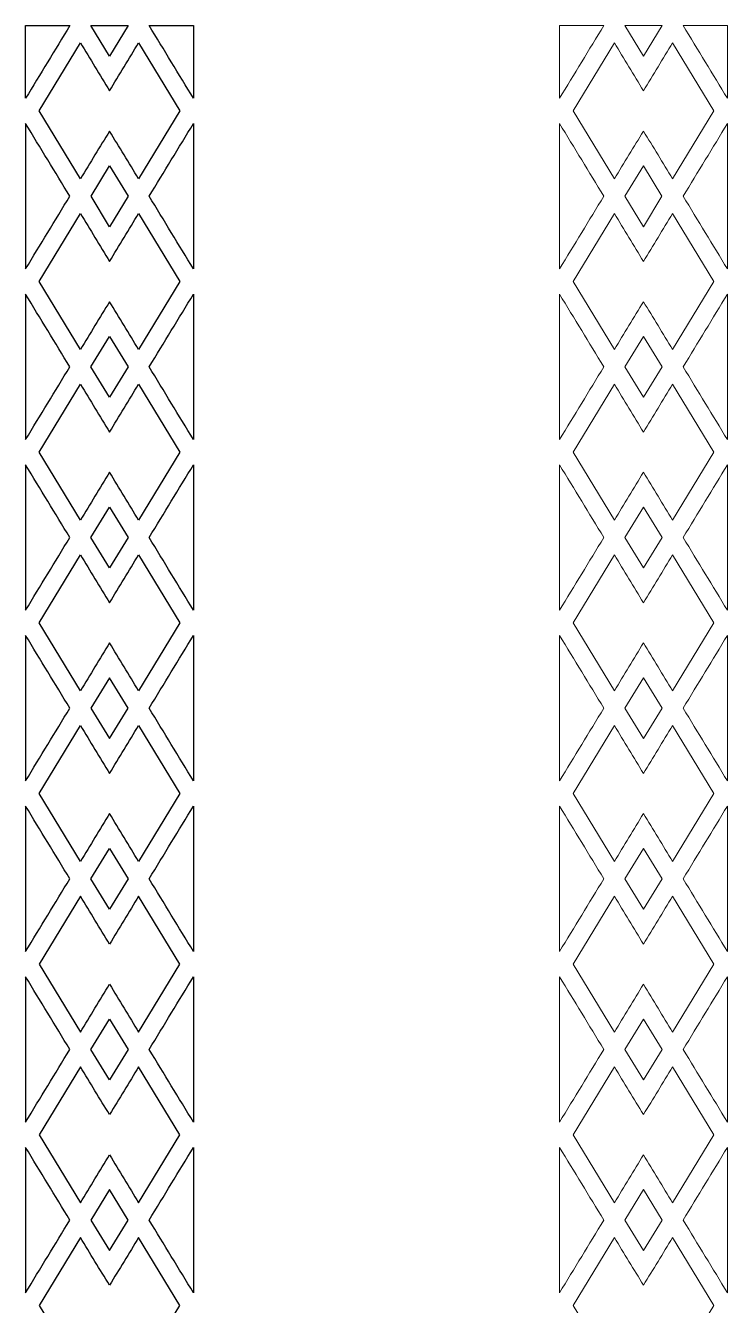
# Model space of a CAD drawing. Header units: centimetres. Extents: x -35 to 35, y -119 to 119.
# Drawn here: x -34.9 to 34.9, y -8.5 to 118.7 of the extents above; entities that cross this region are included whole.
import ezdxf

# ---------------------------------------------------------------- set-up
doc = ezdxf.new("R2010")
doc.units = ezdxf.units.CM
doc.header["$MEASUREMENT"] = 0
doc.layers.add('layer 1', color=7, linetype='Continuous')

msp = doc.modelspace()

# ---------------------------------------------------------------- linework, layer by layer
at = {"layer": 'layer 1', "color": 242}
for points, knots in [([(-34.86898, 118.66768), (-34.86898, 118.66768), (-34.86899, 111.44318), (-34.86899, 111.44318), (-34.86899, 111.44318), (-33.40317, 113.8513), (-31.9374, 116.25955), (-30.4716, 118.66768), (-30.4716, 118.66768), (-30.4716, 118.66768), (-34.86898, 118.66768), (-34.86898, 118.66768)], [0, 0, 0, 0, 0.25, 0.25, 0.25, 0.25, 0.5, 0.5, 0.5, 0.5, 1, 1, 1, 1]), ([(-28.3695, 118.66767), (-28.3695, 118.66767), (-26.52895, 115.64392), (-26.52895, 115.64392), (-26.52895, 115.64392), (-26.52895, 115.64392), (-24.68842, 118.66768), (-24.68842, 118.66768), (-24.68842, 118.66768), (-24.68842, 118.66768), (-28.3695, 118.66767), (-28.3695, 118.66767)], [0, 0, 0, 0, 0.25, 0.25, 0.25, 0.25, 0.5, 0.5, 0.5, 0.5, 1, 1, 1, 1]), ([(-22.5864, 118.66768), (-21.12057, 116.25953), (-19.65473, 113.85136), (-18.18889, 111.44321), (-18.18889, 111.44321), (-18.18889, 111.44321), (-18.18985, 118.66769), (-18.18985, 118.66769), (-18.18985, 118.66769), (-18.18985, 118.66769), (-22.5864, 118.66768), (-22.5864, 118.66768)], [0, 0, 0, 0, 0.25, 0.25, 0.25, 0.25, 0.5, 0.5, 0.5, 0.5, 1, 1, 1, 1]), ([(-29.42055, 116.94119), (-29.42055, 116.94119), (-33.52894, 110.19146), (-33.52894, 110.19146), (-33.52894, 110.19146), (-33.52894, 110.19146), (-29.42042, 103.44171), (-29.42042, 103.44171), (-29.42042, 103.44171), (-28.45659, 105.02514), (-27.49276, 106.60858), (-26.52896, 108.19198), (-26.52896, 108.19198), (-25.56513, 106.60855), (-24.60114, 105.02547), (-23.6373, 103.44204), (-23.6373, 103.44204), (-23.6373, 103.44204), (-19.52894, 110.19146), (-19.52894, 110.19146), (-19.52894, 110.19146), (-19.52894, 110.19146), (-23.63741, 116.94106), (-23.63741, 116.94106), (-23.63741, 116.94106), (-24.60127, 115.3576), (-25.56512, 113.77411), (-26.52896, 112.19068), (-26.52896, 112.19068), (-27.49281, 113.77417), (-28.45668, 115.35767), (-29.42055, 116.94119)], [0, 0, 0, 0, 0.111111111, 0.111111111, 0.111111111, 0.111111111, 0.222222222, 0.222222222, 0.222222222, 0.222222222, 0.333333333, 0.333333333, 0.333333333, 0.333333333, 0.444444444, 0.444444444, 0.444444444, 0.444444444, 0.555555556, 0.555555556, 0.555555556, 0.555555556, 0.666666667, 0.666666667, 0.666666667, 0.666666667, 0.777777778, 0.777777778, 0.777777778, 0.777777778, 1, 1, 1, 1]), ([(-34.86899, 94.49041), (-34.86899, 94.49041), (-34.86899, 108.93951), (-34.86899, 108.93951), (-34.86899, 108.93951), (-33.40314, 106.53132), (-31.93732, 104.12322), (-30.47145, 101.71499), (-30.47145, 101.71499), (-31.93729, 99.30681), (-33.40314, 96.89859), (-34.86899, 94.49041)], [0, 0, 0, 0, 0.25, 0.25, 0.25, 0.25, 0.5, 0.5, 0.5, 0.5, 1, 1, 1, 1]), ([(-18.18898, 94.4906), (-18.18898, 94.4906), (-18.18888, 108.93949), (-18.18888, 108.93949), (-18.18888, 108.93949), (-19.65466, 106.53129), (-21.12047, 104.12302), (-22.58632, 101.71486), (-22.58632, 101.71486), (-21.12053, 99.30678), (-19.65474, 96.89868), (-18.18898, 94.4906)], [0, 0, 0, 0, 0.25, 0.25, 0.25, 0.25, 0.5, 0.5, 0.5, 0.5, 1, 1, 1, 1]), ([(-28.36938, 101.71498), (-28.36938, 101.71498), (-26.52895, 98.69144), (-26.52895, 98.69144), (-26.52895, 98.69144), (-26.52895, 98.69144), (-24.68854, 101.71499), (-24.68854, 101.71499), (-24.68854, 101.71499), (-24.68854, 101.71499), (-26.52895, 104.73852), (-26.52895, 104.73852), (-26.52895, 104.73852), (-26.52895, 104.73852), (-28.36938, 101.71498), (-28.36938, 101.71498)], [0, 0, 0, 0, 0.2, 0.2, 0.2, 0.2, 0.4, 0.4, 0.4, 0.4, 0.6, 0.6, 0.6, 0.6, 1, 1, 1, 1]), ([(-23.63741, 86.48895), (-23.63741, 86.48895), (-19.52894, 93.2385), (-19.52894, 93.2385), (-19.52894, 93.2385), (-19.52894, 93.2385), (-23.63748, 99.98823), (-23.63748, 99.98823), (-23.63748, 99.98823), (-24.60131, 98.40481), (-25.56513, 96.82139), (-26.52896, 95.23798), (-26.52896, 95.23798), (-27.49276, 96.8214), (-28.45657, 98.40486), (-29.4204, 99.98831), (-29.4204, 99.98831), (-29.4204, 99.98831), (-33.52894, 93.2385), (-33.52894, 93.2385), (-33.52894, 93.2385), (-33.52894, 93.2385), (-29.42049, 86.4889), (-29.42049, 86.4889), (-29.42049, 86.4889), (-28.45665, 88.07237), (-27.49279, 89.65583), (-26.52896, 91.23928), (-26.52896, 91.23928), (-25.56511, 89.65585), (-24.60125, 88.07239), (-23.63741, 86.48895)], [0, 0, 0, 0, 0.111111111, 0.111111111, 0.111111111, 0.111111111, 0.222222222, 0.222222222, 0.222222222, 0.222222222, 0.333333333, 0.333333333, 0.333333333, 0.333333333, 0.444444444, 0.444444444, 0.444444444, 0.444444444, 0.555555556, 0.555555556, 0.555555556, 0.555555556, 0.666666667, 0.666666667, 0.666666667, 0.666666667, 0.777777778, 0.777777778, 0.777777778, 0.777777778, 1, 1, 1, 1]), ([(-34.86898, 77.53778), (-34.86898, 77.53778), (-34.86898, 91.98676), (-34.86898, 91.98676), (-34.86898, 91.98676), (-33.40313, 89.57864), (-31.93729, 87.17046), (-30.47147, 84.7623), (-30.47147, 84.7623), (-31.9373, 82.35413), (-33.40312, 79.94591), (-34.86898, 77.53778)], [0, 0, 0, 0, 0.25, 0.25, 0.25, 0.25, 0.5, 0.5, 0.5, 0.5, 1, 1, 1, 1]), ([(-18.18888, 77.53779), (-18.18888, 77.53779), (-18.19102, 91.98323), (-18.19102, 91.98323), (-18.19102, 91.98323), (-19.65615, 89.57626), (-21.12127, 87.16928), (-22.5864, 84.76228), (-22.5864, 84.76228), (-21.12056, 82.35413), (-19.65472, 79.94594), (-18.18888, 77.53779)], [0, 0, 0, 0, 0.25, 0.25, 0.25, 0.25, 0.5, 0.5, 0.5, 0.5, 1, 1, 1, 1]), ([(-28.36952, 84.76229), (-28.36952, 84.76229), (-26.52895, 81.73852), (-26.52895, 81.73852), (-26.52895, 81.73852), (-26.52895, 81.73852), (-24.6884, 84.76229), (-24.6884, 84.76229), (-24.6884, 84.76229), (-24.6884, 84.76229), (-26.52895, 87.78604), (-26.52895, 87.78604), (-26.52895, 87.78604), (-26.52895, 87.78604), (-28.36952, 84.76229), (-28.36952, 84.76229)], [0, 0, 0, 0, 0.2, 0.2, 0.2, 0.2, 0.4, 0.4, 0.4, 0.4, 0.6, 0.6, 0.6, 0.6, 1, 1, 1, 1]), ([(-23.63719, 69.53681), (-23.63719, 69.53681), (-19.52894, 76.28606), (-19.52894, 76.28606), (-19.52894, 76.28606), (-19.52894, 76.28606), (-23.63747, 83.03576), (-23.63747, 83.03576), (-23.63747, 83.03576), (-24.60134, 81.45229), (-25.56511, 79.86872), (-26.52896, 78.28528), (-26.52896, 78.28528), (-27.49279, 79.86873), (-28.45663, 81.45222), (-29.42048, 83.03569), (-29.42048, 83.03569), (-29.42048, 83.03569), (-33.52894, 76.28606), (-33.52894, 76.28606), (-33.52894, 76.28606), (-33.52894, 76.28606), (-29.42069, 69.53677), (-29.42069, 69.53677), (-29.42069, 69.53677), (-28.45677, 71.12036), (-27.49284, 72.70394), (-26.52895, 74.2875), (-26.52895, 74.2875), (-25.56504, 72.70395), (-24.60111, 71.12037), (-23.63719, 69.53681)], [0, 0, 0, 0, 0.111111111, 0.111111111, 0.111111111, 0.111111111, 0.222222222, 0.222222222, 0.222222222, 0.222222222, 0.333333333, 0.333333333, 0.333333333, 0.333333333, 0.444444444, 0.444444444, 0.444444444, 0.444444444, 0.555555556, 0.555555556, 0.555555556, 0.555555556, 0.666666667, 0.666666667, 0.666666667, 0.666666667, 0.777777778, 0.777777778, 0.777777778, 0.777777778, 1, 1, 1, 1]), ([(-34.86899, 60.58593), (-34.86899, 60.58593), (-34.86898, 75.03411), (-34.86898, 75.03411), (-34.86898, 75.03411), (-33.40322, 72.62608), (-31.93752, 70.21812), (-30.47173, 67.81004), (-30.47173, 67.81004), (-31.93748, 65.40202), (-33.40324, 62.99395), (-34.86899, 60.58593)], [0, 0, 0, 0, 0.25, 0.25, 0.25, 0.25, 0.5, 0.5, 0.5, 0.5, 1, 1, 1, 1]), ([(-18.18889, 60.58598), (-18.18889, 60.58598), (-18.18888, 75.03411), (-18.18888, 75.03411), (-18.18888, 75.03411), (-19.65456, 72.62615), (-21.12029, 70.21817), (-22.58602, 67.81022), (-22.58602, 67.81022), (-21.12026, 65.4022), (-19.65459, 62.99404), (-18.18889, 60.58598)], [0, 0, 0, 0, 0.25, 0.25, 0.25, 0.25, 0.5, 0.5, 0.5, 0.5, 1, 1, 1, 1]), ([(-28.36965, 67.81004), (-28.36965, 67.81004), (-26.52895, 64.78604), (-26.52895, 64.78604), (-26.52895, 64.78604), (-26.52895, 64.78604), (-24.68827, 67.81005), (-24.68827, 67.81005), (-24.68827, 67.81005), (-24.68827, 67.81005), (-26.52894, 70.83404), (-26.52894, 70.83404), (-26.52894, 70.83404), (-26.52894, 70.83404), (-28.36965, 67.81004), (-28.36965, 67.81004)], [0, 0, 0, 0, 0.2, 0.2, 0.2, 0.2, 0.4, 0.4, 0.4, 0.4, 0.6, 0.6, 0.6, 0.6, 1, 1, 1, 1]), ([(-23.63737, 52.58488), (-23.63737, 52.58488), (-19.52893, 59.33402), (-19.52893, 59.33402), (-19.52893, 59.33402), (-19.52893, 59.33402), (-23.63701, 66.08299), (-23.63701, 66.08299), (-23.63701, 66.08299), (-24.60093, 64.49941), (-25.56504, 62.91614), (-26.52896, 61.33258), (-26.52896, 61.33258), (-27.49282, 62.91609), (-28.45681, 64.49977), (-29.4207, 66.08332), (-29.4207, 66.08332), (-29.4207, 66.08332), (-33.52893, 59.33402), (-33.52893, 59.33402), (-33.52893, 59.33402), (-33.52893, 59.33402), (-29.42063, 52.58466), (-29.42063, 52.58466), (-29.42063, 52.58466), (-28.45674, 54.1682), (-27.49284, 55.75175), (-26.52895, 57.33528), (-26.52895, 57.33528), (-25.56509, 55.75183), (-24.60122, 54.16834), (-23.63737, 52.58488)], [0, 0, 0, 0, 0.111111111, 0.111111111, 0.111111111, 0.111111111, 0.222222222, 0.222222222, 0.222222222, 0.222222222, 0.333333333, 0.333333333, 0.333333333, 0.333333333, 0.444444444, 0.444444444, 0.444444444, 0.444444444, 0.555555556, 0.555555556, 0.555555556, 0.555555556, 0.666666667, 0.666666667, 0.666666667, 0.666666667, 0.777777778, 0.777777778, 0.777777778, 0.777777778, 1, 1, 1, 1]), ([(-34.86899, 43.63377), (-34.86899, 43.63377), (-34.86898, 58.08229), (-34.86898, 58.08229), (-34.86898, 58.08229), (-33.40319, 55.6743), (-31.93742, 53.26624), (-30.47169, 50.85822), (-30.47169, 50.85822), (-31.93748, 48.45012), (-33.40318, 46.04187), (-34.86899, 43.63377)], [0, 0, 0, 0, 0.25, 0.25, 0.25, 0.25, 0.5, 0.5, 0.5, 0.5, 1, 1, 1, 1]), ([(-18.18888, 43.6338), (-18.18888, 43.6338), (-18.18889, 58.08224), (-18.18889, 58.08224), (-18.18889, 58.08224), (-19.65467, 55.67418), (-21.12044, 53.26612), (-22.58624, 50.85803), (-22.58624, 50.85803), (-21.12046, 48.44995), (-19.65467, 46.04186), (-18.18888, 43.6338)], [0, 0, 0, 0, 0.25, 0.25, 0.25, 0.25, 0.5, 0.5, 0.5, 0.5, 1, 1, 1, 1]), ([(-24.68824, 50.85804), (-24.68824, 50.85804), (-26.52894, 47.83404), (-26.52894, 47.83404), (-26.52894, 47.83404), (-26.52894, 47.83404), (-28.36966, 50.85804), (-28.36966, 50.85804), (-28.36966, 50.85804), (-28.36966, 50.85804), (-26.52894, 53.88204), (-26.52894, 53.88204), (-26.52894, 53.88204), (-26.52894, 53.88204), (-24.68824, 50.85804), (-24.68824, 50.85804)], [0, 0, 0, 0, 0.2, 0.2, 0.2, 0.2, 0.4, 0.4, 0.4, 0.4, 0.6, 0.6, 0.6, 0.6, 1, 1, 1, 1]), ([(-23.63728, 49.13147), (-24.60118, 47.54793), (-25.56505, 45.96432), (-26.52895, 44.3808), (-26.52895, 44.3808), (-27.49284, 45.96435), (-28.45681, 47.54769), (-29.42073, 49.13128), (-29.42073, 49.13128), (-29.42073, 49.13128), (-33.52893, 42.38206), (-33.52893, 42.38206), (-33.52893, 42.38206), (-33.52893, 42.38206), (-29.42069, 35.63278), (-29.42069, 35.63278), (-29.42069, 35.63278), (-28.45677, 37.21636), (-27.49284, 38.79994), (-26.52895, 40.3835), (-26.52895, 40.3835), (-25.56503, 38.79992), (-24.601, 37.21659), (-23.63707, 35.633), (-23.63707, 35.633), (-23.63707, 35.633), (-19.52893, 42.38206), (-19.52893, 42.38206), (-19.52893, 42.38206), (-19.52893, 42.38206), (-23.63728, 49.13147), (-23.63728, 49.13147)], [0, 0, 0, 0, 0.111111111, 0.111111111, 0.111111111, 0.111111111, 0.222222222, 0.222222222, 0.222222222, 0.222222222, 0.333333333, 0.333333333, 0.333333333, 0.333333333, 0.444444444, 0.444444444, 0.444444444, 0.444444444, 0.555555556, 0.555555556, 0.555555556, 0.555555556, 0.666666667, 0.666666667, 0.666666667, 0.666666667, 0.777777778, 0.777777778, 0.777777778, 0.777777778, 1, 1, 1, 1]), ([(-34.86898, 26.68194), (-34.86898, 26.68194), (-34.86898, 41.13014), (-34.86898, 41.13014), (-34.86898, 41.13014), (-33.40322, 38.72211), (-31.93751, 36.31413), (-30.47173, 33.90605), (-30.47173, 33.90605), (-31.93747, 31.49802), (-33.40323, 29.08995), (-34.86898, 26.68194)], [0, 0, 0, 0, 0.25, 0.25, 0.25, 0.25, 0.5, 0.5, 0.5, 0.5, 1, 1, 1, 1]), ([(-18.18888, 26.682), (-18.18888, 26.682), (-18.18889, 41.13009), (-18.18889, 41.13009), (-18.18889, 41.13009), (-19.65459, 38.72209), (-21.12037, 36.31401), (-22.5861, 33.90604), (-22.5861, 33.90604), (-21.12034, 31.49805), (-19.65459, 29.09), (-18.18888, 26.682)], [0, 0, 0, 0, 0.25, 0.25, 0.25, 0.25, 0.5, 0.5, 0.5, 0.5, 1, 1, 1, 1]), ([(-28.36965, 33.90604), (-28.36965, 33.90604), (-26.52894, 30.88204), (-26.52894, 30.88204), (-26.52894, 30.88204), (-26.52894, 30.88204), (-24.68826, 33.90607), (-24.68826, 33.90607), (-24.68826, 33.90607), (-24.68826, 33.90607), (-26.52894, 36.93004), (-26.52894, 36.93004), (-26.52894, 36.93004), (-26.52894, 36.93004), (-28.36965, 33.90604), (-28.36965, 33.90604)], [0, 0, 0, 0, 0.2, 0.2, 0.2, 0.2, 0.4, 0.4, 0.4, 0.4, 0.6, 0.6, 0.6, 0.6, 1, 1, 1, 1]), ([(-29.42041, 18.68031), (-29.42041, 18.68031), (-33.52893, 25.43002), (-33.52893, 25.43002), (-33.52893, 25.43002), (-33.52893, 25.43002), (-29.42069, 32.17932), (-29.42069, 32.17932), (-29.42069, 32.17932), (-28.45679, 30.59575), (-27.49283, 29.01212), (-26.52895, 27.42858), (-26.52895, 27.42858), (-25.56503, 29.01215), (-24.60094, 30.59545), (-23.63701, 32.17902), (-23.63701, 32.17902), (-23.63701, 32.17902), (-19.52893, 25.43002), (-19.52893, 25.43002), (-19.52893, 25.43002), (-19.52893, 25.43002), (-23.6376, 18.68055), (-23.6376, 18.68055), (-23.6376, 18.68055), (-24.60138, 20.26388), (-25.56517, 21.84725), (-26.52895, 23.43058), (-26.52895, 23.43058), (-27.49276, 21.84717), (-28.4566, 20.26374), (-29.42041, 18.68031)], [0, 0, 0, 0, 0.111111111, 0.111111111, 0.111111111, 0.111111111, 0.222222222, 0.222222222, 0.222222222, 0.222222222, 0.333333333, 0.333333333, 0.333333333, 0.333333333, 0.444444444, 0.444444444, 0.444444444, 0.444444444, 0.555555556, 0.555555556, 0.555555556, 0.555555556, 0.666666667, 0.666666667, 0.666666667, 0.666666667, 0.777777778, 0.777777778, 0.777777778, 0.777777778, 1, 1, 1, 1]), ([(-34.86898, 9.72908), (-34.86898, 9.72908), (-34.86899, 24.17832), (-34.86899, 24.17832), (-34.86899, 24.17832), (-33.40311, 21.77014), (-31.93724, 19.36189), (-30.47139, 16.95371), (-30.47139, 16.95371), (-31.93724, 14.5455), (-33.4031, 12.13725), (-34.86898, 9.72908)], [0, 0, 0, 0, 0.25, 0.25, 0.25, 0.25, 0.5, 0.5, 0.5, 0.5, 1, 1, 1, 1]), ([(-18.18888, 9.72913), (-18.18888, 9.72913), (-18.18889, 24.17826), (-18.18889, 24.17826), (-18.18889, 24.17826), (-19.65476, 21.77006), (-21.12058, 19.3619), (-22.58645, 16.95369), (-22.58645, 16.95369), (-21.12059, 14.54551), (-19.65473, 12.1373), (-18.18888, 9.72913)], [0, 0, 0, 0, 0.25, 0.25, 0.25, 0.25, 0.5, 0.5, 0.5, 0.5, 1, 1, 1, 1]), ([(-28.36944, 16.9537), (-28.36944, 16.9537), (-26.52894, 13.93004), (-26.52894, 13.93004), (-26.52894, 13.93004), (-26.52894, 13.93004), (-24.68845, 16.95369), (-24.68845, 16.95369), (-24.68845, 16.95369), (-24.68845, 16.95369), (-26.52894, 19.97734), (-26.52894, 19.97734), (-26.52894, 19.97734), (-26.52894, 19.97734), (-28.36944, 16.9537), (-28.36944, 16.9537)], [0, 0, 0, 0, 0.2, 0.2, 0.2, 0.2, 0.4, 0.4, 0.4, 0.4, 0.6, 0.6, 0.6, 0.6, 1, 1, 1, 1]), ([(-23.63707, 1.7283), (-24.601, 3.31188), (-25.56504, 4.89522), (-26.52896, 6.4788), (-26.52896, 6.4788), (-27.49285, 4.89525), (-28.45678, 3.31166), (-29.42069, 1.72808), (-29.42069, 1.72808), (-29.42069, 1.72808), (-33.52893, 8.47736), (-33.52893, 8.47736), (-33.52893, 8.47736), (-33.52893, 8.47736), (-29.42059, 15.22678), (-29.42059, 15.22678), (-29.42059, 15.22678), (-28.45675, 13.64332), (-27.49277, 12.06024), (-26.52895, 10.4768), (-26.52895, 10.4768), (-25.56512, 12.06019), (-24.60131, 13.64363), (-23.63747, 15.22707), (-23.63747, 15.22707), (-23.63747, 15.22707), (-19.52893, 8.47736), (-19.52893, 8.47736), (-19.52893, 8.47736), (-19.52893, 8.47736), (-23.63707, 1.7283), (-23.63707, 1.7283)], [0, 0, 0, 0, 0.111111111, 0.111111111, 0.111111111, 0.111111111, 0.222222222, 0.222222222, 0.222222222, 0.222222222, 0.333333333, 0.333333333, 0.333333333, 0.333333333, 0.444444444, 0.444444444, 0.444444444, 0.444444444, 0.555555556, 0.555555556, 0.555555556, 0.555555556, 0.666666667, 0.666666667, 0.666666667, 0.666666667, 0.777777778, 0.777777778, 0.777777778, 0.777777778, 1, 1, 1, 1]), ([(-34.86898, -7.22274), (-34.86898, -7.22274), (-34.86898, 7.22546), (-34.86898, 7.22546), (-34.86898, 7.22546), (-33.40322, 4.81741), (-31.9375, 2.40943), (-30.47173, 0.00136), (-30.47173, 0.00136), (-31.93748, -2.40667), (-33.40324, -4.81473), (-34.86898, -7.22274)], [0, 0, 0, 0, 0.25, 0.25, 0.25, 0.25, 0.5, 0.5, 0.5, 0.5, 1, 1, 1, 1]), ([(-18.18889, -7.22271), (-18.18889, -7.22271), (-18.18889, 7.22541), (-18.18889, 7.22541), (-18.18889, 7.22541), (-19.65461, 4.8174), (-21.12038, 2.40929), (-22.58611, 0.00133), (-22.58611, 0.00133), (-21.12036, -2.40668), (-19.65459, -4.8147), (-18.18889, -7.22271)], [0, 0, 0, 0, 0.25, 0.25, 0.25, 0.25, 0.5, 0.5, 0.5, 0.5, 1, 1, 1, 1]), ([(-24.68827, 0.00135), (-24.68827, 0.00135), (-26.52894, -3.02266), (-26.52894, -3.02266), (-26.52894, -3.02266), (-26.52894, -3.02266), (-28.36964, 0.00136), (-28.36964, 0.00136), (-28.36964, 0.00136), (-28.36964, 0.00136), (-26.52895, 3.02534), (-26.52895, 3.02534), (-26.52895, 3.02534), (-26.52895, 3.02534), (-24.68827, 0.00135), (-24.68827, 0.00135)], [0, 0, 0, 0, 0.2, 0.2, 0.2, 0.2, 0.4, 0.4, 0.4, 0.4, 0.6, 0.6, 0.6, 0.6, 1, 1, 1, 1]), ([(-29.42049, -15.22428), (-29.42049, -15.22428), (-33.52894, -8.47468), (-33.52894, -8.47468), (-33.52894, -8.47468), (-33.52894, -8.47468), (-29.4207, -1.72537), (-29.4207, -1.72537), (-29.4207, -1.72537), (-28.45679, -3.30895), (-27.49283, -4.89258), (-26.52895, -6.47612), (-26.52895, -6.47612), (-25.56503, -4.89256), (-24.60096, -3.30927), (-23.63703, -1.72569), (-23.63703, -1.72569), (-23.63703, -1.72569), (-19.52894, -8.47468), (-19.52894, -8.47468), (-19.52894, -8.47468), (-19.52894, -8.47468), (-23.63741, -15.22423), (-23.63741, -15.22423), (-23.63741, -15.22423), (-24.60125, -13.64078), (-25.56511, -12.05733), (-26.52896, -10.4739), (-26.52896, -10.4739), (-27.49279, -12.05735), (-28.45665, -13.64082), (-29.42049, -15.22428)], [0, 0, 0, 0, 0.111111111, 0.111111111, 0.111111111, 0.111111111, 0.222222222, 0.222222222, 0.222222222, 0.222222222, 0.333333333, 0.333333333, 0.333333333, 0.333333333, 0.444444444, 0.444444444, 0.444444444, 0.444444444, 0.555555556, 0.555555556, 0.555555556, 0.555555556, 0.666666667, 0.666666667, 0.666666667, 0.666666667, 0.777777778, 0.777777778, 0.777777778, 0.777777778, 1, 1, 1, 1])]:
    msp.add_open_spline(points, degree=3, knots=knots, dxfattribs=at)
at = {"layer": 'layer 1', "color": 177, "lineweight": 9}
for points, knots in [([(18.18881, 118.66768), (18.18881, 118.66768), (18.1888, 111.44318), (18.1888, 111.44318), (18.1888, 111.44318), (19.65462, 113.8513), (21.12039, 116.25955), (22.58619, 118.66768), (22.58619, 118.66768), (22.58619, 118.66768), (18.18881, 118.66768), (18.18881, 118.66768)], [0, 0, 0, 0, 0.25, 0.25, 0.25, 0.25, 0.5, 0.5, 0.5, 0.5, 1, 1, 1, 1]), ([(24.68829, 118.66767), (24.68829, 118.66767), (26.52884, 115.64392), (26.52884, 115.64392), (26.52884, 115.64392), (26.52884, 115.64392), (28.36937, 118.66768), (28.36937, 118.66768), (28.36937, 118.66768), (28.36937, 118.66768), (24.68829, 118.66767), (24.68829, 118.66767)], [0, 0, 0, 0, 0.25, 0.25, 0.25, 0.25, 0.5, 0.5, 0.5, 0.5, 1, 1, 1, 1]), ([(30.47139, 118.66768), (31.93722, 116.25953), (33.40306, 113.85136), (34.8689, 111.44321), (34.8689, 111.44321), (34.8689, 111.44321), (34.86794, 118.66769), (34.86794, 118.66769), (34.86794, 118.66769), (34.86794, 118.66769), (30.47139, 118.66768), (30.47139, 118.66768)], [0, 0, 0, 0, 0.25, 0.25, 0.25, 0.25, 0.5, 0.5, 0.5, 0.5, 1, 1, 1, 1]), ([(23.63724, 116.94119), (23.63724, 116.94119), (19.52885, 110.19146), (19.52885, 110.19146), (19.52885, 110.19146), (19.52885, 110.19146), (23.63737, 103.44171), (23.63737, 103.44171), (23.63737, 103.44171), (24.6012, 105.02514), (25.56503, 106.60858), (26.52883, 108.19198), (26.52883, 108.19198), (27.49266, 106.60855), (28.45665, 105.02547), (29.42049, 103.44204), (29.42049, 103.44204), (29.42049, 103.44204), (33.52885, 110.19146), (33.52885, 110.19146), (33.52885, 110.19146), (33.52885, 110.19146), (29.42038, 116.94106), (29.42038, 116.94106), (29.42038, 116.94106), (28.45652, 115.3576), (27.49267, 113.77411), (26.52883, 112.19068), (26.52883, 112.19068), (25.56498, 113.77417), (24.60111, 115.35767), (23.63724, 116.94119)], [0, 0, 0, 0, 0.111111111, 0.111111111, 0.111111111, 0.111111111, 0.222222222, 0.222222222, 0.222222222, 0.222222222, 0.333333333, 0.333333333, 0.333333333, 0.333333333, 0.444444444, 0.444444444, 0.444444444, 0.444444444, 0.555555556, 0.555555556, 0.555555556, 0.555555556, 0.666666667, 0.666666667, 0.666666667, 0.666666667, 0.777777778, 0.777777778, 0.777777778, 0.777777778, 1, 1, 1, 1]), ([(18.1888, 94.49041), (18.1888, 94.49041), (18.1888, 108.93951), (18.1888, 108.93951), (18.1888, 108.93951), (19.65465, 106.53132), (21.12047, 104.12322), (22.58634, 101.71499), (22.58634, 101.71499), (21.1205, 99.30681), (19.65465, 96.89859), (18.1888, 94.49041)], [0, 0, 0, 0, 0.25, 0.25, 0.25, 0.25, 0.5, 0.5, 0.5, 0.5, 1, 1, 1, 1]), ([(34.86881, 94.4906), (34.86881, 94.4906), (34.86891, 108.93949), (34.86891, 108.93949), (34.86891, 108.93949), (33.40313, 106.53129), (31.93732, 104.12302), (30.47147, 101.71486), (30.47147, 101.71486), (31.93726, 99.30678), (33.40305, 96.89868), (34.86881, 94.4906)], [0, 0, 0, 0, 0.25, 0.25, 0.25, 0.25, 0.5, 0.5, 0.5, 0.5, 1, 1, 1, 1]), ([(24.68841, 101.71498), (24.68841, 101.71498), (26.52884, 98.69144), (26.52884, 98.69144), (26.52884, 98.69144), (26.52884, 98.69144), (28.36925, 101.71499), (28.36925, 101.71499), (28.36925, 101.71499), (28.36925, 101.71499), (26.52884, 104.73852), (26.52884, 104.73852), (26.52884, 104.73852), (26.52884, 104.73852), (24.68841, 101.71498), (24.68841, 101.71498)], [0, 0, 0, 0, 0.2, 0.2, 0.2, 0.2, 0.4, 0.4, 0.4, 0.4, 0.6, 0.6, 0.6, 0.6, 1, 1, 1, 1]), ([(29.42038, 86.48895), (29.42038, 86.48895), (33.52885, 93.2385), (33.52885, 93.2385), (33.52885, 93.2385), (33.52885, 93.2385), (29.42031, 99.98823), (29.42031, 99.98823), (29.42031, 99.98823), (28.45648, 98.40481), (27.49266, 96.82139), (26.52883, 95.23798), (26.52883, 95.23798), (25.56503, 96.8214), (24.60122, 98.40486), (23.63739, 99.98831), (23.63739, 99.98831), (23.63739, 99.98831), (19.52885, 93.2385), (19.52885, 93.2385), (19.52885, 93.2385), (19.52885, 93.2385), (23.6373, 86.4889), (23.6373, 86.4889), (23.6373, 86.4889), (24.60114, 88.07237), (25.565, 89.65583), (26.52883, 91.23928), (26.52883, 91.23928), (27.49268, 89.65585), (28.45654, 88.07239), (29.42038, 86.48895)], [0, 0, 0, 0, 0.111111111, 0.111111111, 0.111111111, 0.111111111, 0.222222222, 0.222222222, 0.222222222, 0.222222222, 0.333333333, 0.333333333, 0.333333333, 0.333333333, 0.444444444, 0.444444444, 0.444444444, 0.444444444, 0.555555556, 0.555555556, 0.555555556, 0.555555556, 0.666666667, 0.666666667, 0.666666667, 0.666666667, 0.777777778, 0.777777778, 0.777777778, 0.777777778, 1, 1, 1, 1]), ([(18.18881, 77.53778), (18.18881, 77.53778), (18.18881, 91.98676), (18.18881, 91.98676), (18.18881, 91.98676), (19.65466, 89.57864), (21.1205, 87.17046), (22.58632, 84.7623), (22.58632, 84.7623), (21.12049, 82.35413), (19.65467, 79.94591), (18.18881, 77.53778)], [0, 0, 0, 0, 0.25, 0.25, 0.25, 0.25, 0.5, 0.5, 0.5, 0.5, 1, 1, 1, 1]), ([(34.86891, 77.53779), (34.86891, 77.53779), (34.86677, 91.98323), (34.86677, 91.98323), (34.86677, 91.98323), (33.40164, 89.57626), (31.93652, 87.16928), (30.47139, 84.76228), (30.47139, 84.76228), (31.93723, 82.35413), (33.40307, 79.94594), (34.86891, 77.53779)], [0, 0, 0, 0, 0.25, 0.25, 0.25, 0.25, 0.5, 0.5, 0.5, 0.5, 1, 1, 1, 1]), ([(24.68827, 84.76229), (24.68827, 84.76229), (26.52884, 81.73852), (26.52884, 81.73852), (26.52884, 81.73852), (26.52884, 81.73852), (28.36939, 84.76229), (28.36939, 84.76229), (28.36939, 84.76229), (28.36939, 84.76229), (26.52884, 87.78604), (26.52884, 87.78604), (26.52884, 87.78604), (26.52884, 87.78604), (24.68827, 84.76229), (24.68827, 84.76229)], [0, 0, 0, 0, 0.2, 0.2, 0.2, 0.2, 0.4, 0.4, 0.4, 0.4, 0.6, 0.6, 0.6, 0.6, 1, 1, 1, 1]), ([(29.4206, 69.53681), (29.4206, 69.53681), (33.52885, 76.28606), (33.52885, 76.28606), (33.52885, 76.28606), (33.52885, 76.28606), (29.42032, 83.03576), (29.42032, 83.03576), (29.42032, 83.03576), (28.45645, 81.45229), (27.49268, 79.86872), (26.52883, 78.28528), (26.52883, 78.28528), (25.565, 79.86873), (24.60116, 81.45222), (23.63731, 83.03569), (23.63731, 83.03569), (23.63731, 83.03569), (19.52885, 76.28606), (19.52885, 76.28606), (19.52885, 76.28606), (19.52885, 76.28606), (23.6371, 69.53677), (23.6371, 69.53677), (23.6371, 69.53677), (24.60102, 71.12036), (25.56495, 72.70394), (26.52884, 74.2875), (26.52884, 74.2875), (27.49275, 72.70395), (28.45668, 71.12037), (29.4206, 69.53681)], [0, 0, 0, 0, 0.111111111, 0.111111111, 0.111111111, 0.111111111, 0.222222222, 0.222222222, 0.222222222, 0.222222222, 0.333333333, 0.333333333, 0.333333333, 0.333333333, 0.444444444, 0.444444444, 0.444444444, 0.444444444, 0.555555556, 0.555555556, 0.555555556, 0.555555556, 0.666666667, 0.666666667, 0.666666667, 0.666666667, 0.777777778, 0.777777778, 0.777777778, 0.777777778, 1, 1, 1, 1]), ([(18.1888, 60.58593), (18.1888, 60.58593), (18.18881, 75.03411), (18.18881, 75.03411), (18.18881, 75.03411), (19.65457, 72.62608), (21.12027, 70.21812), (22.58606, 67.81004), (22.58606, 67.81004), (21.12031, 65.40202), (19.65455, 62.99395), (18.1888, 60.58593)], [0, 0, 0, 0, 0.25, 0.25, 0.25, 0.25, 0.5, 0.5, 0.5, 0.5, 1, 1, 1, 1]), ([(34.8689, 60.58598), (34.8689, 60.58598), (34.86891, 75.03411), (34.86891, 75.03411), (34.86891, 75.03411), (33.40323, 72.62615), (31.9375, 70.21817), (30.47177, 67.81022), (30.47177, 67.81022), (31.93753, 65.4022), (33.4032, 62.99404), (34.8689, 60.58598)], [0, 0, 0, 0, 0.25, 0.25, 0.25, 0.25, 0.5, 0.5, 0.5, 0.5, 1, 1, 1, 1]), ([(24.68814, 67.81004), (24.68814, 67.81004), (26.52884, 64.78604), (26.52884, 64.78604), (26.52884, 64.78604), (26.52884, 64.78604), (28.36952, 67.81005), (28.36952, 67.81005), (28.36952, 67.81005), (28.36952, 67.81005), (26.52885, 70.83404), (26.52885, 70.83404), (26.52885, 70.83404), (26.52885, 70.83404), (24.68814, 67.81004), (24.68814, 67.81004)], [0, 0, 0, 0, 0.2, 0.2, 0.2, 0.2, 0.4, 0.4, 0.4, 0.4, 0.6, 0.6, 0.6, 0.6, 1, 1, 1, 1]), ([(29.42042, 52.58488), (29.42042, 52.58488), (33.52886, 59.33402), (33.52886, 59.33402), (33.52886, 59.33402), (33.52886, 59.33402), (29.42078, 66.08299), (29.42078, 66.08299), (29.42078, 66.08299), (28.45686, 64.49941), (27.49275, 62.91614), (26.52883, 61.33258), (26.52883, 61.33258), (25.56497, 62.91609), (24.60098, 64.49977), (23.63709, 66.08332), (23.63709, 66.08332), (23.63709, 66.08332), (19.52886, 59.33402), (19.52886, 59.33402), (19.52886, 59.33402), (19.52886, 59.33402), (23.63716, 52.58466), (23.63716, 52.58466), (23.63716, 52.58466), (24.60105, 54.1682), (25.56495, 55.75175), (26.52884, 57.33528), (26.52884, 57.33528), (27.4927, 55.75183), (28.45657, 54.16834), (29.42042, 52.58488)], [0, 0, 0, 0, 0.111111111, 0.111111111, 0.111111111, 0.111111111, 0.222222222, 0.222222222, 0.222222222, 0.222222222, 0.333333333, 0.333333333, 0.333333333, 0.333333333, 0.444444444, 0.444444444, 0.444444444, 0.444444444, 0.555555556, 0.555555556, 0.555555556, 0.555555556, 0.666666667, 0.666666667, 0.666666667, 0.666666667, 0.777777778, 0.777777778, 0.777777778, 0.777777778, 1, 1, 1, 1]), ([(18.1888, 43.63377), (18.1888, 43.63377), (18.18881, 58.08229), (18.18881, 58.08229), (18.18881, 58.08229), (19.6546, 55.6743), (21.12037, 53.26624), (22.5861, 50.85822), (22.5861, 50.85822), (21.12031, 48.45012), (19.65461, 46.04187), (18.1888, 43.63377)], [0, 0, 0, 0, 0.25, 0.25, 0.25, 0.25, 0.5, 0.5, 0.5, 0.5, 1, 1, 1, 1]), ([(34.86891, 43.6338), (34.86891, 43.6338), (34.8689, 58.08224), (34.8689, 58.08224), (34.8689, 58.08224), (33.40312, 55.67418), (31.93735, 53.26612), (30.47155, 50.85803), (30.47155, 50.85803), (31.93733, 48.44995), (33.40312, 46.04186), (34.86891, 43.6338)], [0, 0, 0, 0, 0.25, 0.25, 0.25, 0.25, 0.5, 0.5, 0.5, 0.5, 1, 1, 1, 1]), ([(28.36955, 50.85804), (28.36955, 50.85804), (26.52885, 47.83404), (26.52885, 47.83404), (26.52885, 47.83404), (26.52885, 47.83404), (24.68813, 50.85804), (24.68813, 50.85804), (24.68813, 50.85804), (24.68813, 50.85804), (26.52885, 53.88204), (26.52885, 53.88204), (26.52885, 53.88204), (26.52885, 53.88204), (28.36955, 50.85804), (28.36955, 50.85804)], [0, 0, 0, 0, 0.2, 0.2, 0.2, 0.2, 0.4, 0.4, 0.4, 0.4, 0.6, 0.6, 0.6, 0.6, 1, 1, 1, 1]), ([(29.42051, 49.13147), (28.45661, 47.54793), (27.49274, 45.96432), (26.52884, 44.3808), (26.52884, 44.3808), (25.56495, 45.96435), (24.60098, 47.54769), (23.63706, 49.13128), (23.63706, 49.13128), (23.63706, 49.13128), (19.52886, 42.38206), (19.52886, 42.38206), (19.52886, 42.38206), (19.52886, 42.38206), (23.6371, 35.63278), (23.6371, 35.63278), (23.6371, 35.63278), (24.60102, 37.21636), (25.56495, 38.79994), (26.52884, 40.3835), (26.52884, 40.3835), (27.49276, 38.79992), (28.45679, 37.21659), (29.42072, 35.633), (29.42072, 35.633), (29.42072, 35.633), (33.52886, 42.38206), (33.52886, 42.38206), (33.52886, 42.38206), (33.52886, 42.38206), (29.42051, 49.13147), (29.42051, 49.13147)], [0, 0, 0, 0, 0.111111111, 0.111111111, 0.111111111, 0.111111111, 0.222222222, 0.222222222, 0.222222222, 0.222222222, 0.333333333, 0.333333333, 0.333333333, 0.333333333, 0.444444444, 0.444444444, 0.444444444, 0.444444444, 0.555555556, 0.555555556, 0.555555556, 0.555555556, 0.666666667, 0.666666667, 0.666666667, 0.666666667, 0.777777778, 0.777777778, 0.777777778, 0.777777778, 1, 1, 1, 1]), ([(18.18881, 26.68194), (18.18881, 26.68194), (18.18881, 41.13014), (18.18881, 41.13014), (18.18881, 41.13014), (19.65457, 38.72211), (21.12028, 36.31413), (22.58606, 33.90605), (22.58606, 33.90605), (21.12032, 31.49802), (19.65456, 29.08995), (18.18881, 26.68194)], [0, 0, 0, 0, 0.25, 0.25, 0.25, 0.25, 0.5, 0.5, 0.5, 0.5, 1, 1, 1, 1]), ([(34.86891, 26.682), (34.86891, 26.682), (34.8689, 41.13009), (34.8689, 41.13009), (34.8689, 41.13009), (33.4032, 38.72209), (31.93742, 36.31401), (30.47169, 33.90604), (30.47169, 33.90604), (31.93745, 31.49805), (33.4032, 29.09), (34.86891, 26.682)], [0, 0, 0, 0, 0.25, 0.25, 0.25, 0.25, 0.5, 0.5, 0.5, 0.5, 1, 1, 1, 1]), ([(24.68814, 33.90604), (24.68814, 33.90604), (26.52885, 30.88204), (26.52885, 30.88204), (26.52885, 30.88204), (26.52885, 30.88204), (28.36953, 33.90607), (28.36953, 33.90607), (28.36953, 33.90607), (28.36953, 33.90607), (26.52885, 36.93004), (26.52885, 36.93004), (26.52885, 36.93004), (26.52885, 36.93004), (24.68814, 33.90604), (24.68814, 33.90604)], [0, 0, 0, 0, 0.2, 0.2, 0.2, 0.2, 0.4, 0.4, 0.4, 0.4, 0.6, 0.6, 0.6, 0.6, 1, 1, 1, 1]), ([(23.63738, 18.68031), (23.63738, 18.68031), (19.52886, 25.43002), (19.52886, 25.43002), (19.52886, 25.43002), (19.52886, 25.43002), (23.6371, 32.17932), (23.6371, 32.17932), (23.6371, 32.17932), (24.601, 30.59575), (25.56496, 29.01212), (26.52884, 27.42858), (26.52884, 27.42858), (27.49276, 29.01215), (28.45685, 30.59545), (29.42078, 32.17902), (29.42078, 32.17902), (29.42078, 32.17902), (33.52886, 25.43002), (33.52886, 25.43002), (33.52886, 25.43002), (33.52886, 25.43002), (29.42019, 18.68055), (29.42019, 18.68055), (29.42019, 18.68055), (28.45641, 20.26388), (27.49262, 21.84725), (26.52884, 23.43058), (26.52884, 23.43058), (25.56503, 21.84717), (24.60119, 20.26374), (23.63738, 18.68031)], [0, 0, 0, 0, 0.111111111, 0.111111111, 0.111111111, 0.111111111, 0.222222222, 0.222222222, 0.222222222, 0.222222222, 0.333333333, 0.333333333, 0.333333333, 0.333333333, 0.444444444, 0.444444444, 0.444444444, 0.444444444, 0.555555556, 0.555555556, 0.555555556, 0.555555556, 0.666666667, 0.666666667, 0.666666667, 0.666666667, 0.777777778, 0.777777778, 0.777777778, 0.777777778, 1, 1, 1, 1]), ([(18.18881, 9.72908), (18.18881, 9.72908), (18.1888, 24.17832), (18.1888, 24.17832), (18.1888, 24.17832), (19.65468, 21.77014), (21.12055, 19.36189), (22.5864, 16.95371), (22.5864, 16.95371), (21.12055, 14.5455), (19.65469, 12.13725), (18.18881, 9.72908)], [0, 0, 0, 0, 0.25, 0.25, 0.25, 0.25, 0.5, 0.5, 0.5, 0.5, 1, 1, 1, 1]), ([(34.86891, 9.72913), (34.86891, 9.72913), (34.8689, 24.17826), (34.8689, 24.17826), (34.8689, 24.17826), (33.40303, 21.77006), (31.93721, 19.3619), (30.47134, 16.95369), (30.47134, 16.95369), (31.9372, 14.54551), (33.40306, 12.1373), (34.86891, 9.72913)], [0, 0, 0, 0, 0.25, 0.25, 0.25, 0.25, 0.5, 0.5, 0.5, 0.5, 1, 1, 1, 1]), ([(24.68835, 16.9537), (24.68835, 16.9537), (26.52885, 13.93004), (26.52885, 13.93004), (26.52885, 13.93004), (26.52885, 13.93004), (28.36934, 16.95369), (28.36934, 16.95369), (28.36934, 16.95369), (28.36934, 16.95369), (26.52885, 19.97734), (26.52885, 19.97734), (26.52885, 19.97734), (26.52885, 19.97734), (24.68835, 16.9537), (24.68835, 16.9537)], [0, 0, 0, 0, 0.2, 0.2, 0.2, 0.2, 0.4, 0.4, 0.4, 0.4, 0.6, 0.6, 0.6, 0.6, 1, 1, 1, 1]), ([(29.42072, 1.7283), (28.45679, 3.31188), (27.49275, 4.89522), (26.52883, 6.4788), (26.52883, 6.4788), (25.56494, 4.89525), (24.60101, 3.31166), (23.6371, 1.72808), (23.6371, 1.72808), (23.6371, 1.72808), (19.52886, 8.47736), (19.52886, 8.47736), (19.52886, 8.47736), (19.52886, 8.47736), (23.6372, 15.22678), (23.6372, 15.22678), (23.6372, 15.22678), (24.60104, 13.64332), (25.56502, 12.06024), (26.52884, 10.4768), (26.52884, 10.4768), (27.49267, 12.06019), (28.45648, 13.64363), (29.42032, 15.22707), (29.42032, 15.22707), (29.42032, 15.22707), (33.52886, 8.47736), (33.52886, 8.47736), (33.52886, 8.47736), (33.52886, 8.47736), (29.42072, 1.7283), (29.42072, 1.7283)], [0, 0, 0, 0, 0.111111111, 0.111111111, 0.111111111, 0.111111111, 0.222222222, 0.222222222, 0.222222222, 0.222222222, 0.333333333, 0.333333333, 0.333333333, 0.333333333, 0.444444444, 0.444444444, 0.444444444, 0.444444444, 0.555555556, 0.555555556, 0.555555556, 0.555555556, 0.666666667, 0.666666667, 0.666666667, 0.666666667, 0.777777778, 0.777777778, 0.777777778, 0.777777778, 1, 1, 1, 1]), ([(18.18881, -7.22274), (18.18881, -7.22274), (18.18881, 7.22546), (18.18881, 7.22546), (18.18881, 7.22546), (19.65457, 4.81741), (21.12029, 2.40943), (22.58606, 0.00136), (22.58606, 0.00136), (21.12031, -2.40667), (19.65455, -4.81473), (18.18881, -7.22274)], [0, 0, 0, 0, 0.25, 0.25, 0.25, 0.25, 0.5, 0.5, 0.5, 0.5, 1, 1, 1, 1]), ([(34.8689, -7.22271), (34.8689, -7.22271), (34.8689, 7.22541), (34.8689, 7.22541), (34.8689, 7.22541), (33.40318, 4.8174), (31.93741, 2.40929), (30.47168, 0.00133), (30.47168, 0.00133), (31.93743, -2.40668), (33.4032, -4.8147), (34.8689, -7.22271)], [0, 0, 0, 0, 0.25, 0.25, 0.25, 0.25, 0.5, 0.5, 0.5, 0.5, 1, 1, 1, 1]), ([(28.36952, 0.00135), (28.36952, 0.00135), (26.52885, -3.02266), (26.52885, -3.02266), (26.52885, -3.02266), (26.52885, -3.02266), (24.68815, 0.00136), (24.68815, 0.00136), (24.68815, 0.00136), (24.68815, 0.00136), (26.52884, 3.02534), (26.52884, 3.02534), (26.52884, 3.02534), (26.52884, 3.02534), (28.36952, 0.00135), (28.36952, 0.00135)], [0, 0, 0, 0, 0.2, 0.2, 0.2, 0.2, 0.4, 0.4, 0.4, 0.4, 0.6, 0.6, 0.6, 0.6, 1, 1, 1, 1]), ([(23.6373, -15.22428), (23.6373, -15.22428), (19.52885, -8.47468), (19.52885, -8.47468), (19.52885, -8.47468), (19.52885, -8.47468), (23.63709, -1.72537), (23.63709, -1.72537), (23.63709, -1.72537), (24.601, -3.30895), (25.56496, -4.89258), (26.52884, -6.47612), (26.52884, -6.47612), (27.49276, -4.89256), (28.45683, -3.30927), (29.42076, -1.72569), (29.42076, -1.72569), (29.42076, -1.72569), (33.52885, -8.47468), (33.52885, -8.47468), (33.52885, -8.47468), (33.52885, -8.47468), (29.42038, -15.22423), (29.42038, -15.22423), (29.42038, -15.22423), (28.45654, -13.64078), (27.49268, -12.05733), (26.52883, -10.4739), (26.52883, -10.4739), (25.565, -12.05735), (24.60114, -13.64082), (23.6373, -15.22428)], [0, 0, 0, 0, 0.111111111, 0.111111111, 0.111111111, 0.111111111, 0.222222222, 0.222222222, 0.222222222, 0.222222222, 0.333333333, 0.333333333, 0.333333333, 0.333333333, 0.444444444, 0.444444444, 0.444444444, 0.444444444, 0.555555556, 0.555555556, 0.555555556, 0.555555556, 0.666666667, 0.666666667, 0.666666667, 0.666666667, 0.777777778, 0.777777778, 0.777777778, 0.777777778, 1, 1, 1, 1])]:
    msp.add_open_spline(points, degree=3, knots=knots, dxfattribs=at)

doc.saveas('drawing.dxf')
